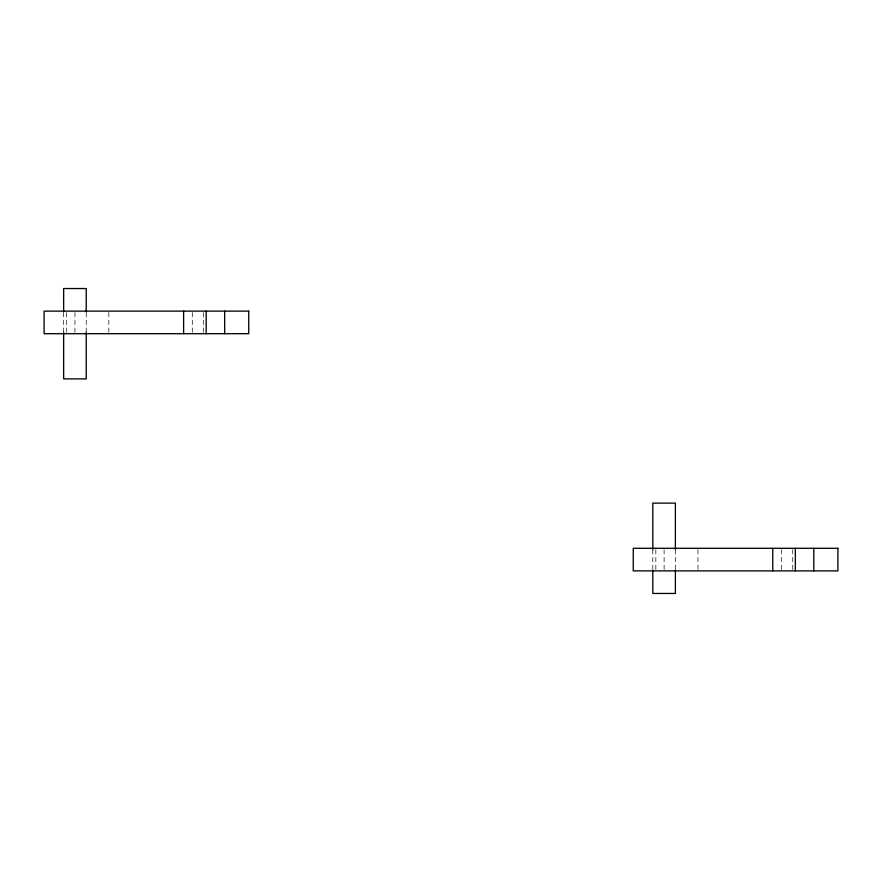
<?xml version="1.0" encoding="UTF-8"?>
<svg xmlns="http://www.w3.org/2000/svg" width="882" height="882" viewBox="0 0 882 882"><rect width="100%" height="100%" fill="white"/><g stroke="black" fill="none" stroke-linecap="round" stroke-linejoin="round"><path stroke-width="0.66" stroke-dasharray="4.41 3.31" d="M792.731 549.629L792.731 569.552M781.441 549.629L781.441 569.552M697.971 549.629L697.971 569.552M675.392 549.629L675.392 570.875M664.102 549.629L664.102 570.875M655.833 549.629L655.833 569.552M652.812 549.629L652.812 570.875M203.588 312.448L203.588 332.371M192.298 312.448L192.298 332.371M108.828 312.448L108.828 332.371M86.238 312.448L86.238 333.705M74.948 312.448L74.948 333.705M66.679 312.448L66.679 332.371M63.658 312.448L63.658 333.705"/><path stroke-width="1.32" d="M813.799 548.295L813.799 570.875M795.355 548.295L795.355 570.875M772.775 548.295L772.775 570.875M675.392 549.662L675.392 503.126L652.812 503.126L652.812 549.662M675.392 570.191L675.392 593.465L652.812 593.465L652.812 570.191M224.656 311.125L224.656 333.705M206.201 311.125L206.201 333.705M183.621 311.125L183.621 333.705M86.238 311.809L86.238 288.535L63.658 288.535L63.658 311.809M86.238 332.338L86.238 378.874L63.658 378.874L63.658 332.338M248.746 311.125L44.1 311.125L44.1 333.705L248.746 333.705L248.746 311.125M837.9 548.295L633.254 548.295L633.254 570.875L837.9 570.875L837.9 548.295"/></g></svg>
